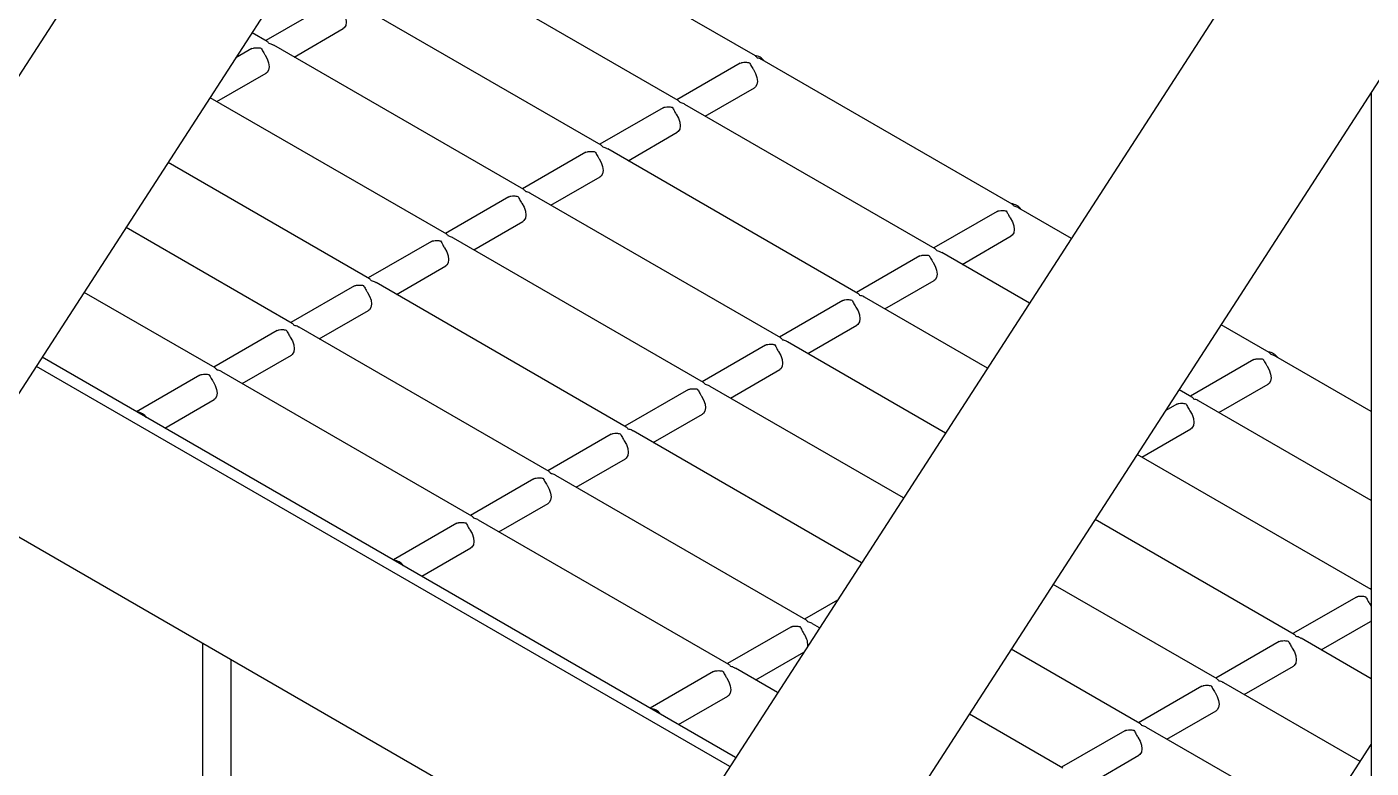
# Model space of a CAD drawing. Header units: millimetres. Extents: x 1293 to 41893, y 1011 to 26911.
# Drawn here: x 6265.1 to 6515.8, y 20358.8 to 20497.1 of the extents above; entities that cross this region are included whole.
import ezdxf

# ---------------------------------------------------------------- set-up
doc = ezdxf.new("R2010")
doc.units = ezdxf.units.MM
doc.header["$LTSCALE"] = 50
doc.layers.add('STRUC', color=4, linetype='Continuous')

msp = doc.modelspace()

# ---------------------------------------------------------------- linework, layer by layer
at = {"color": 7, "linetype": 'Continuous', "lineweight": 25}
for p, q in [((6656.3393373, 21095.240678), (5272.2882007, 18955.1529985)), ((5304.7024293, 18945.9606662), (6678.9282694, 21070.855991)), ((6514.6804037, 20542.2840127), (6006.7124564, 19756.8390846)), ((6401.0167315, 20491.6522811), (6354.3705527, 20518.5805469)), ((6386.6200375, 20483.3412465), (6339.9738587, 20510.2695124)), ((6007.8654329, 19699.3090727), (6531.5801411, 20509.1024141)), ((6321.4994328, 20501.3408448), (6309.6765485, 20494.5156389)), ((6372.2233434, 20475.030212), (6325.5771646, 20501.9584778)), ((6309.93195, 20494.3681988), (6307.1405671, 20495.9796298)), ((6314.9686452, 20491.4605765), (6324.1450511, 20496.7580029)), ((6307.1027387, 20493.0298102), (6304.1187934, 20491.3072152)), ((6307.1027387, 20493.0298102), (6307.3030158, 20493.1147579)), ((6357.8266493, 20466.7191774), (6311.1804706, 20493.6474432)), ((6398.1875202, 20490.3138925), (6386.3646359, 20483.4886867)), ((6398.1875202, 20490.3138925), (6398.3877974, 20490.3988402)), ((6448.9114308, 20464.0032597), (6402.2652521, 20490.9315256)), ((6300.5719512, 20483.1495419), (6309.748357, 20488.4469683)), ((6391.6567327, 20480.4336243), (6400.8331385, 20485.7310506)), ((6343.4299553, 20458.4081428), (6299.3130268, 20483.8763035)), ((6434.5147368, 20455.6922251), (6387.868558, 20482.620491)), ((6515.8333802, 20484.7540008), (6515.8333802, 20238.009111)), ((6383.7908261, 20482.0028579), (6371.9679419, 20475.1776521)), ((6383.7908261, 20482.0028579), (6383.9911033, 20482.0878057)), ((6377.2600386, 20472.1225897), (6386.4364445, 20477.420016)), ((6369.3941321, 20473.6918234), (6357.5712478, 20466.8666175)), ((6369.3941321, 20473.6918234), (6369.5944092, 20473.7767711)), ((6420.1180427, 20447.3811906), (6373.4718639, 20474.3094564)), ((6329.0332612, 20450.0971082), (6291.4854865, 20471.7729772)), ((6362.8633445, 20463.8115551), (6372.0397504, 20469.1089815)), ((6354.997438, 20465.3807888), (6343.1745537, 20458.555583)), ((6354.997438, 20465.3807888), (6355.1977152, 20465.4657365)), ((6405.7213486, 20439.070156), (6359.0751699, 20465.9984218)), ((6446.0822195, 20462.6648711), (6434.2593352, 20455.8396653)), ((6446.0822195, 20462.6648711), (6446.2824967, 20462.7498188)), ((6459.9375907, 20457.6379931), (6450.1599514, 20463.2825042)), ((6348.4666505, 20455.5005205), (6357.6430563, 20460.7979469)), ((6314.6365671, 20441.7860736), (6283.6579462, 20459.6696508)), ((6391.3246546, 20430.7591214), (6344.6784758, 20457.6873872)), ((6439.551432, 20452.7846029), (6448.7278378, 20458.0820292)), ((6340.600744, 20457.0697542), (6328.7778597, 20450.2445484)), ((6340.600744, 20457.0697542), (6340.8010211, 20457.1547019)), ((6452.1100504, 20445.5346668), (6435.7632573, 20454.9714696)), ((6334.0699564, 20447.189486), (6343.2463623, 20452.4869123)), ((6431.6855255, 20454.3538366), (6419.8626412, 20447.5286307)), ((6431.6855255, 20454.3538366), (6431.8858026, 20454.4387843)), ((6300.2398731, 20433.4750391), (6275.8304059, 20447.5663245)), ((6326.2040499, 20448.7587196), (6314.3811656, 20441.9335138)), ((6326.2040499, 20448.7587196), (6326.404327, 20448.8436673)), ((6376.9279605, 20422.4480868), (6330.2817817, 20449.3763527)), ((6425.1547379, 20444.4735683), (6434.3311438, 20449.7709947)), ((6417.2888314, 20446.042802), (6405.4659471, 20439.2175962)), ((6417.2888314, 20446.042802), (6417.4891085, 20446.1277497)), ((6444.2825101, 20433.4313405), (6421.3665632, 20446.660435)), ((6319.6732623, 20438.8784514), (6328.8496682, 20444.1758777)), ((6311.8073558, 20440.4476851), (6299.9844715, 20433.6224792)), ((6311.8073558, 20440.4476851), (6312.007633, 20440.5326328)), ((6362.5312665, 20414.1370523), (6315.8850877, 20441.0653181)), ((6410.7580439, 20436.1625337), (6419.9344497, 20441.4599601)), ((6496.8061302, 20436.3542383), (6487.8687305, 20441.5136893)), ((6402.8921373, 20437.7317674), (6391.069253, 20430.9065616)), ((6402.8921373, 20437.7317674), (6403.0924145, 20437.8167151)), ((6436.4549698, 20421.3280142), (6406.9698692, 20438.3494004)), ((6397.3172683, 20360.8113825), (6268.0028656, 20435.4629982)), ((6305.2765683, 20430.5674168), (6314.4529741, 20435.8648432)), ((6493.9769188, 20435.0158497), (6482.1540346, 20428.1906439)), ((6493.9769188, 20435.0158497), (6494.177196, 20435.1007975)), ((6515.8333802, 20425.3700407), (6498.0546507, 20435.6334828)), ((6396.2158011, 20359.1082399), (6266.9013984, 20433.7598556)), ((6348.1345724, 20405.8260177), (6301.4883936, 20432.7542835)), ((6396.3613498, 20427.8514992), (6405.5377556, 20433.1489255)), ((6297.4106618, 20432.1366505), (6285.5877775, 20425.3114447)), ((6297.4106618, 20432.1366505), (6297.6109389, 20432.2215982)), ((6428.6274295, 20409.2246878), (6392.5731751, 20430.0383659)), ((6487.4461313, 20425.1355815), (6496.6225372, 20430.4330079)), ((6290.8798742, 20422.2563822), (6300.0562801, 20427.5538086)), ((6388.4954433, 20429.4207328), (6376.672559, 20422.595527)), ((6388.4954433, 20429.4207328), (6388.6957204, 20429.5056805)), ((6482.4094361, 20428.0432038), (6480.0411902, 20429.410363)), ((6515.8333802, 20408.7479715), (6483.6579566, 20427.3224482)), ((6381.9646557, 20419.5404646), (6391.1410616, 20424.8378909)), ((6479.5802248, 20426.7048152), (6477.5236096, 20425.5175565)), ((6479.5802248, 20426.7048152), (6479.7805019, 20426.7897629)), ((6374.0987492, 20421.1096982), (6362.2758649, 20414.2844924)), ((6374.0987492, 20421.1096982), (6374.2990263, 20421.194646)), ((6420.7998892, 20397.1213615), (6378.176481, 20421.7273313)), ((6473.0494372, 20416.8245469), (6482.2258431, 20422.1219733)), ((6515.8333802, 20392.1259024), (6472.2136499, 20417.3070367)), ((6367.5679617, 20411.22943), (6376.7443675, 20416.5268563)), ((6359.7020551, 20412.7986637), (6347.8791709, 20405.9734578)), ((6359.7020551, 20412.7986637), (6359.9023323, 20412.8836114)), ((6410.4259658, 20386.4880309), (6363.779787, 20413.4162967)), ((6380.306297, 20334.5081853), (6250.9918944, 20409.159801)), ((6353.1712676, 20402.9183954), (6362.3476734, 20408.2158218)), ((6396.0292717, 20378.1769963), (6349.3830929, 20405.1052621)), ((6501.5107473, 20383.7721132), (6464.3861096, 20405.2037104)), ((6345.3053611, 20404.4876291), (6333.4824768, 20397.6624233)), ((6345.3053611, 20404.4876291), (6345.5056382, 20404.5725768)), ((6338.7745735, 20394.6073608), (6347.9509794, 20399.9047872)), ((6487.1140532, 20375.4610786), (6456.5585693, 20393.100384)), ((6515.8333802, 20392.3352735), (6515.6520398, 20392.230588)), ((6416.3108432, 20390.1801786), (6410.1705642, 20386.635471)), ((6513.07823, 20390.7447592), (6501.2553457, 20383.9195534)), ((6513.07823, 20390.7447592), (6513.2785072, 20390.8297069)), ((6515.5235712, 20389.533659), (6515.8333802, 20389.0163206)), ((6407.5967544, 20385.1496423), (6395.7738702, 20378.3244365)), ((6407.5967544, 20385.1496423), (6407.7970316, 20385.23459)), ((6412.9723489, 20385.0180352), (6411.6744863, 20385.7672753)), ((6506.5474425, 20380.864491), (6515.7238483, 20386.1619173)), ((6515.8333802, 20386.2366101), (6515.7238483, 20386.1619173)), ((6498.681536, 20382.4337246), (6486.8586517, 20375.6085188)), ((6498.681536, 20382.4337246), (6498.8818131, 20382.5186723)), ((6515.8333802, 20375.5038332), (6502.7592678, 20383.0513577)), ((6401.0659669, 20375.269374), (6410.0049929, 20380.4297639)), ((6472.7173591, 20367.1500441), (6448.731029, 20380.9970577)), ((6405.1448086, 20372.9147089), (6397.2777922, 20377.4562407)), ((6492.1507484, 20372.5534564), (6501.3271543, 20377.8508827)), ((6393.2000604, 20376.8386077), (6381.3771761, 20370.0134019)), ((6393.2000604, 20376.8386077), (6393.4003375, 20376.9235554)), ((6513.7772263, 20360.0687564), (6488.3625737, 20374.7403231)), ((6386.6692728, 20366.9583395), (6395.8456787, 20372.2557658)), ((6484.2848419, 20374.12269), (6472.4619576, 20367.2974842)), ((6484.2848419, 20374.12269), (6484.485119, 20374.2076378)), ((6458.3206651, 20358.8390095), (6440.9034887, 20368.8937314)), ((6477.7540543, 20364.2424218), (6486.9304602, 20369.5398481)), ((6469.8881478, 20365.8116555), (6458.0652635, 20358.9864497)), ((6469.8881478, 20365.8116555), (6470.088425, 20365.8966032)), ((6505.949686, 20347.9654301), (6473.9658797, 20366.4292885)), ((6006.7124564, 19576.0203654), (6515.8333802, 20363.2480823)), ((6463.3573603, 20355.9313872), (6472.5337661, 20361.2288136))]:
    msp.add_line(p, q, dxfattribs=at)
at = {"color": 7, "linetype": 'Continuous', "lineweight": 25, "flags": 128}
for points in [[(6323.9447739, 20500.1297446), (6324.350296, 20499.4138356), (6324.6080286, 20498.6626815), (6324.6930444, 20497.9489323), (6324.5971209, 20497.3416198), (6324.3295356, 20496.8994817), (6324.1450511, 20496.7580029)], [(6309.5480799, 20491.81871), (6309.953602, 20491.102801), (6310.2113345, 20490.351647), (6310.2963503, 20489.6378977), (6310.2004268, 20489.0305852), (6309.9328415, 20488.5884472), (6309.748357, 20488.4469683)], [(6400.6328614, 20489.1027924), (6401.0383835, 20488.3868833), (6401.296116, 20487.6357293), (6401.3811318, 20486.92198), (6401.2852083, 20486.3146675), (6401.017623, 20485.8725295), (6400.8331385, 20485.7310506)], [(6386.2361673, 20480.7917578), (6386.6416894, 20480.0758487), (6386.899422, 20479.3246947), (6386.9844378, 20478.6109455), (6386.8885143, 20478.0036329), (6386.6209289, 20477.5614949), (6386.4364445, 20477.420016)], [(6371.8394733, 20472.4807232), (6372.2449954, 20471.7648142), (6372.5027279, 20471.0136602), (6372.5877437, 20470.2999109), (6372.4918202, 20469.6925984), (6372.2242349, 20469.2504603), (6372.0397504, 20469.1089815)], [(6357.4427792, 20464.1696886), (6357.8483013, 20463.4537796), (6358.1060339, 20462.7026256), (6358.1910496, 20461.9888763), (6358.0951261, 20461.3815638), (6357.8275408, 20460.9394258), (6357.6430563, 20460.7979469)], [(6448.5275607, 20461.453771), (6448.9330828, 20460.7378619), (6449.1908154, 20459.9867079), (6449.2758311, 20459.2729587), (6449.1799076, 20458.6656461), (6448.9123223, 20458.2235081), (6448.7278378, 20458.0820292)], [(6343.0460851, 20455.858654), (6343.4516072, 20455.142745), (6343.7093398, 20454.391591), (6343.7943556, 20453.6778417), (6343.6984321, 20453.0705292), (6343.4308468, 20452.6283912), (6343.2463623, 20452.4869123)], [(6434.1308666, 20453.1427364), (6434.5363887, 20452.4268274), (6434.7941213, 20451.6756733), (6434.8791371, 20450.9619241), (6434.7832136, 20450.3546116), (6434.5156283, 20449.9124735), (6434.3311438, 20449.7709947)], [(6328.6493911, 20447.5476195), (6329.0549132, 20446.8317104), (6329.3126457, 20446.0805564), (6329.3976615, 20445.3668071), (6329.301738, 20444.7594946), (6329.0341527, 20444.3173566), (6328.8496682, 20444.1758777)], [(6419.7341726, 20444.8317018), (6420.1396947, 20444.1157928), (6420.3974272, 20443.3646388), (6420.482443, 20442.6508895), (6420.3865195, 20442.043577), (6420.1189342, 20441.601439), (6419.9344497, 20441.4599601)], [(6314.252697, 20439.2365849), (6314.6582191, 20438.5206759), (6314.9159517, 20437.7695218), (6315.0009674, 20437.0557726), (6314.9050439, 20436.4484601), (6314.6374586, 20436.006322), (6314.4529741, 20435.8648432)], [(6405.3374785, 20436.5206672), (6405.7430006, 20435.8047582), (6406.0007332, 20435.0536042), (6406.0857489, 20434.3398549), (6405.9898254, 20433.7325424), (6405.7222401, 20433.2904044), (6405.5377556, 20433.1489255)], [(6496.42226, 20433.8047496), (6496.8277821, 20433.0888406), (6497.0855147, 20432.3376865), (6497.1705305, 20431.6239373), (6497.074607, 20431.0166247), (6496.8070216, 20430.5744867), (6496.6225372, 20430.4330079)], [(6299.8560029, 20430.9255503), (6300.261525, 20430.2096413), (6300.5192576, 20429.4584873), (6300.6042734, 20428.744738), (6300.5083499, 20428.1374255), (6300.2407646, 20427.6952875), (6300.0562801, 20427.5538086)], [(6390.9407844, 20428.2096327), (6391.3463065, 20427.4937236), (6391.6040391, 20426.7425696), (6391.6890549, 20426.0288203), (6391.5931314, 20425.4215078), (6391.3255461, 20424.9793698), (6391.1410616, 20424.8378909)], [(6482.0255659, 20425.493715), (6482.431088, 20424.777806), (6482.6888206, 20424.026652), (6482.7738364, 20423.3129027), (6482.6779129, 20422.7055902), (6482.4103276, 20422.2634522), (6482.2258431, 20422.1219733)], [(6376.5440904, 20419.8985981), (6376.9496125, 20419.182689), (6377.207345, 20418.431535), (6377.2923608, 20417.7177858), (6377.1964373, 20417.1104732), (6376.928852, 20416.6683352), (6376.7443675, 20416.5268563)], [(6362.1473963, 20411.5875635), (6362.5529184, 20410.8716545), (6362.810651, 20410.1205005), (6362.8956668, 20409.4067512), (6362.7997432, 20408.7994387), (6362.5321579, 20408.3573006), (6362.3476734, 20408.2158218)], [(6347.7507022, 20403.2765289), (6348.1562243, 20402.5606199), (6348.4139569, 20401.8094659), (6348.4989727, 20401.0957166), (6348.4030492, 20400.4884041), (6348.1354639, 20400.0462661), (6347.9509794, 20399.9047872)], [(6501.1268771, 20381.2226245), (6501.5323992, 20380.5067154), (6501.7901318, 20379.7555614), (6501.8751476, 20379.0418121), (6501.7792241, 20378.4344996), (6501.5116388, 20377.9923616), (6501.3271543, 20377.8508827)], [(6395.6454016, 20375.6275075), (6396.0509237, 20374.9115985), (6396.3086562, 20374.1604445), (6396.393672, 20373.4466952), (6396.2977485, 20372.8393827), (6396.0301632, 20372.3972447), (6395.8456787, 20372.2557658)], [(6486.7301831, 20372.9115899), (6487.1357052, 20372.1956809), (6487.3934377, 20371.4445268), (6487.4784535, 20370.7307776), (6487.38253, 20370.123465), (6487.1149447, 20369.681327), (6486.9304602, 20369.5398481)], [(6472.333489, 20364.6005553), (6472.7390111, 20363.8846463), (6472.9967437, 20363.1334923), (6473.0817594, 20362.419743), (6472.9858359, 20361.8124305), (6472.7182506, 20361.3702925), (6472.5337661, 20361.2288136)]]:
    msp.add_lwpolyline(points, dxfattribs=at)
at = {"color": 7, "linetype": 'Continuous', "lineweight": 25}
for centre, radius, start, end in [((6400.6544961, 20489.318844), 2.4244652, 35.264662608, 84.740713925), ((6448.5491954, 20461.6698226), 2.4244652, 35.264662607, 84.740713925), ((6496.4438947, 20434.0208012), 2.4244652, 35.264662608, 84.740713925), ((6285.4809436, 20422.8305673), 2.4244652, 35.264662608, 84.740713925), ((6333.3756429, 20395.1815459), 2.4244652, 35.264662608, 84.740713925), ((6407.0606341, 20381.7033057), 3.7263111, 358.995366604, 36.85932297), ((6381.2703422, 20367.5325246), 2.4244652, 35.264662608, 84.740713925)]:
    msp.add_arc(centre, radius, start, end, dxfattribs=at)
for points, knots in [([(6307.3030158, 20493.1147579), (6307.3674309, 20493.1309159), (6307.5786812, 20493.1839066), (6308.094775, 20493.2209304), (6308.5548003, 20493.1686454), (6308.7971096, 20493.1154028), (6308.7997252, 20493.1148281)], [0, 0, 0, 0, 0.1723614537, 0.5652622384, 0.9953071929, 1, 1, 1, 1]), ([(6308.7997252, 20493.1148281), (6308.8007242, 20493.1133162), (6308.9257814, 20492.9240595), (6309.1119237, 20492.572144), (6309.370935, 20492.0883523), (6309.5042047, 20491.8854949), (6309.5480799, 20491.81871)], [0, 0, 0, 0, 0.0046971273, 0.5879730074, 0.8643521995, 1, 1, 1, 1]), ([(6310.2964346, 20493.97886), (6310.2954357, 20493.9803688), (6310.1792024, 20494.1559427), (6310.0531915, 20494.2567645), (6309.9282635, 20494.3567199)], [0, 0, 0, 0, 0.0085933525, 1, 1, 1, 1]), ([(6311.1688396, 20493.6306991), (6311.1178233, 20493.6668417), (6310.8586077, 20493.8504836), (6310.5413093, 20493.9245918), (6310.2990496, 20493.9782805), (6310.2964346, 20493.97886)], [0, 0, 0, 0, 0.19510005652, 0.99131145138, 1, 1, 1, 1]), ([(6398.3877974, 20490.3988402), (6398.4522124, 20490.4149983), (6398.6634627, 20490.4679889), (6399.1795565, 20490.5050128), (6399.6395818, 20490.4527277), (6399.8818911, 20490.3994852), (6399.8845067, 20490.3989105)], [0, 0, 0, 0, 0.1723614537, 0.5652622384, 0.9953071929, 1, 1, 1, 1]), ([(6399.8845067, 20490.3989105), (6399.8855057, 20490.3973985), (6400.0105629, 20490.2081419), (6400.1967052, 20489.8562264), (6400.4557165, 20489.3724347), (6400.5889862, 20489.1695772), (6400.6328614, 20489.1027924)], [0, 0, 0, 0, 0.0046971273, 0.5879730074, 0.8643521995, 1, 1, 1, 1]), ([(6401.3812161, 20491.2629424), (6401.3802172, 20491.2644511), (6401.2639839, 20491.4400251), (6401.1379731, 20491.5408468), (6401.013045, 20491.6408022)], [0, 0, 0, 0, 0.0085933525, 1, 1, 1, 1]), ([(6402.2536211, 20490.9147814), (6402.2026048, 20490.950924), (6401.9433892, 20491.134566), (6401.6260908, 20491.2086741), (6401.3838312, 20491.2623628), (6401.3812161, 20491.2629424)], [0, 0, 0, 0, 0.1951000566, 0.9913114514, 1, 1, 1, 1]), ([(6386.984522, 20482.9519078), (6386.9835232, 20482.9534166), (6386.8672899, 20483.1289905), (6386.741279, 20483.2298123), (6386.616351, 20483.3297676)], [0, 0, 0, 0, 0.0085933525, 1, 1, 1, 1]), ([(6387.856927, 20482.6037468), (6387.8059108, 20482.6398894), (6387.5466951, 20482.8235314), (6387.2293967, 20482.8976396), (6386.9871371, 20482.9513282), (6386.984522, 20482.9519078)], [0, 0, 0, 0, 0.1951000566, 0.9913114514, 1, 1, 1, 1]), ([(6383.9911033, 20482.0878057), (6384.0555184, 20482.1039637), (6384.2667687, 20482.1569544), (6384.7828625, 20482.1939782), (6385.2428877, 20482.1416932), (6385.485197, 20482.0884506), (6385.4878126, 20482.0878759)], [0, 0, 0, 0, 0.1723614537, 0.5652622384, 0.9953071929, 1, 1, 1, 1]), ([(6385.4878126, 20482.0878759), (6385.4888117, 20482.086364), (6385.6138688, 20481.8971073), (6385.8000111, 20481.5451918), (6386.0590225, 20481.0614001), (6386.1922922, 20480.8585426), (6386.2361673, 20480.7917578)], [0, 0, 0, 0, 0.0046971273, 0.5879730074, 0.8643521995, 1, 1, 1, 1]), ([(6372.5878279, 20474.6408732), (6372.5868291, 20474.642382), (6372.4705958, 20474.8179559), (6372.3445849, 20474.9187777), (6372.2196569, 20475.0187331)], [0, 0, 0, 0, 0.0085933525, 1, 1, 1, 1]), ([(6369.5944092, 20473.7767711), (6369.6588243, 20473.7929291), (6369.8700746, 20473.8459198), (6370.3861684, 20473.8829436), (6370.8461937, 20473.8306586), (6371.088503, 20473.777416), (6371.0911186, 20473.7768413)], [0, 0, 0, 0, 0.1723614537, 0.5652622384, 0.9953071929, 1, 1, 1, 1]), ([(6371.0911186, 20473.7768413), (6371.0921176, 20473.7753294), (6371.2171747, 20473.5860727), (6371.4033171, 20473.2341572), (6371.6623284, 20472.7503655), (6371.7955981, 20472.5475081), (6371.8394733, 20472.4807232)], [0, 0, 0, 0, 0.00469712726, 0.58797300742, 0.86435219951, 1, 1, 1, 1]), ([(6373.460233, 20474.2927123), (6373.4092167, 20474.3288548), (6373.1500011, 20474.5124968), (6372.8327027, 20474.586605), (6372.590443, 20474.6402937), (6372.5878279, 20474.6408732)], [0, 0, 0, 0, 0.19510005657, 0.99131145138, 1, 1, 1, 1]), ([(6355.1977152, 20465.4657365), (6355.2621302, 20465.4818946), (6355.4733805, 20465.5348852), (6355.9894743, 20465.571909), (6356.4494996, 20465.519624), (6356.6918089, 20465.4663814), (6356.6944245, 20465.4658067)], [0, 0, 0, 0, 0.17236145372, 0.56526223842, 0.99530719289, 1, 1, 1, 1]), ([(6356.6944245, 20465.4658067), (6356.6954236, 20465.4642948), (6356.8204807, 20465.2750381), (6357.006623, 20464.9231227), (6357.2656343, 20464.4393309), (6357.398904, 20464.2364735), (6357.4427792, 20464.1696886)], [0, 0, 0, 0, 0.0046971273, 0.5879730074, 0.8643521995, 1, 1, 1, 1]), ([(6358.1911339, 20466.3298386), (6358.190135, 20466.3313474), (6358.0739017, 20466.5069213), (6357.9478909, 20466.6077431), (6357.8229629, 20466.7076985)], [0, 0, 0, 0, 0.0085933525, 1, 1, 1, 1]), ([(6359.0635389, 20465.9816777), (6359.0125227, 20466.0178203), (6358.753307, 20466.2014622), (6358.4360086, 20466.2755704), (6358.193749, 20466.3292591), (6358.1911339, 20466.3298386)], [0, 0, 0, 0, 0.1951000566, 0.9913114514, 1, 1, 1, 1]), ([(6446.2824967, 20462.7498188), (6446.3469117, 20462.7659769), (6446.558162, 20462.8189675), (6447.0742558, 20462.8559914), (6447.5342811, 20462.8037063), (6447.7765904, 20462.7504638), (6447.779206, 20462.7498891)], [0, 0, 0, 0, 0.17236145373, 0.56526223843, 0.99530719289, 1, 1, 1, 1]), ([(6447.779206, 20462.7498891), (6447.7802051, 20462.7483772), (6447.9052622, 20462.5591205), (6448.0914045, 20462.207205), (6448.3504158, 20461.7234133), (6448.4836856, 20461.5205558), (6448.5275607, 20461.453771)], [0, 0, 0, 0, 0.0046971273, 0.5879730075, 0.8643521995, 1, 1, 1, 1]), ([(6449.2759154, 20463.613921), (6449.2749165, 20463.6154298), (6449.1586832, 20463.7910037), (6449.0326724, 20463.8918255), (6448.9077444, 20463.9917808)], [0, 0, 0, 0, 0.0085933525, 1, 1, 1, 1]), ([(6450.1483204, 20463.26576), (6450.0973042, 20463.3019026), (6449.8380885, 20463.4855446), (6449.5207901, 20463.5596528), (6449.2785305, 20463.6133414), (6449.2759154, 20463.613921)], [0, 0, 0, 0, 0.1951000566, 0.9913114514, 1, 1, 1, 1]), ([(6343.7944398, 20458.0188041), (6343.793441, 20458.0203128), (6343.6772077, 20458.1958868), (6343.5511968, 20458.2967085), (6343.4262688, 20458.3966639)], [0, 0, 0, 0, 0.0085933525, 1, 1, 1, 1]), ([(6344.6668448, 20457.6706431), (6344.6158286, 20457.7067857), (6344.3566129, 20457.8904277), (6344.0393145, 20457.9645358), (6343.7970549, 20458.0182245), (6343.7944398, 20458.0188041)], [0, 0, 0, 0, 0.1951000566, 0.9913114514, 1, 1, 1, 1]), ([(6340.8010211, 20457.1547019), (6340.8654362, 20457.17086), (6341.0766865, 20457.2238506), (6341.5927803, 20457.2608744), (6342.0528055, 20457.2085894), (6342.2951148, 20457.1553469), (6342.2977304, 20457.1547721)], [0, 0, 0, 0, 0.1723614537, 0.5652622384, 0.9953071929, 1, 1, 1, 1]), ([(6342.2977304, 20457.1547721), (6342.2987295, 20457.1532602), (6342.4237866, 20456.9640035), (6342.6099289, 20456.6120881), (6342.8689403, 20456.1282964), (6343.00221, 20455.9254389), (6343.0460851, 20455.858654)], [0, 0, 0, 0, 0.0046971273, 0.5879730074, 0.8643521995, 1, 1, 1, 1]), ([(6434.8792213, 20455.3028864), (6434.8782225, 20455.3043952), (6434.7619892, 20455.4799691), (6434.6359783, 20455.5807909), (6434.5110503, 20455.6807462)], [0, 0, 0, 0, 0.0085933525, 1, 1, 1, 1]), ([(6435.7516263, 20454.9547255), (6435.7006101, 20454.990868), (6435.4413944, 20455.17451), (6435.124096, 20455.2486182), (6434.8818364, 20455.3023069), (6434.8792213, 20455.3028864)], [0, 0, 0, 0, 0.1951000566, 0.9913114514, 1, 1, 1, 1]), ([(6431.8858026, 20454.4387843), (6431.9502177, 20454.4549423), (6432.161468, 20454.507933), (6432.6775618, 20454.5449568), (6433.137587, 20454.4926718), (6433.3798963, 20454.4394292), (6433.382512, 20454.4388545)], [0, 0, 0, 0, 0.1723614537, 0.5652622384, 0.9953071929, 1, 1, 1, 1]), ([(6433.382512, 20454.4388545), (6433.383511, 20454.4373426), (6433.5085681, 20454.2480859), (6433.6947105, 20453.8961704), (6433.9537218, 20453.4123787), (6434.0869915, 20453.2095213), (6434.1308666, 20453.1427364)], [0, 0, 0, 0, 0.0046971273, 0.5879730075, 0.8643521995, 1, 1, 1, 1]), ([(6329.3977457, 20449.7077695), (6329.3967469, 20449.7092782), (6329.2805136, 20449.8848522), (6329.1545027, 20449.985674), (6329.0295747, 20450.0856293)], [0, 0, 0, 0, 0.0085933525, 1, 1, 1, 1]), ([(6326.404327, 20448.8436673), (6326.4687421, 20448.8598254), (6326.6799924, 20448.912816), (6327.1960862, 20448.9498399), (6327.6561115, 20448.8975548), (6327.8984208, 20448.8443123), (6327.9010364, 20448.8437376)], [0, 0, 0, 0, 0.1723614537, 0.5652622384, 0.9953071929, 1, 1, 1, 1]), ([(6327.9010364, 20448.8437376), (6327.9020354, 20448.8422256), (6328.0270926, 20448.652969), (6328.2132349, 20448.3010535), (6328.4722462, 20447.8172618), (6328.6055159, 20447.6144043), (6328.6493911, 20447.5476195)], [0, 0, 0, 0, 0.0046971273, 0.5879730074, 0.8643521995, 1, 1, 1, 1]), ([(6330.2701508, 20449.3596085), (6330.2191345, 20449.3957511), (6329.9599189, 20449.5793931), (6329.6426205, 20449.6535013), (6329.4003608, 20449.7071899), (6329.3977457, 20449.7077695)], [0, 0, 0, 0, 0.1951000566, 0.9913114514, 1, 1, 1, 1]), ([(6420.4825272, 20446.9918518), (6420.4815284, 20446.9933606), (6420.3652951, 20447.1689345), (6420.2392842, 20447.2697563), (6420.1143562, 20447.3697117)], [0, 0, 0, 0, 0.0085933525, 1, 1, 1, 1]), ([(6417.4891085, 20446.1277497), (6417.5535236, 20446.1439078), (6417.7647739, 20446.1968984), (6418.2808677, 20446.2339222), (6418.740893, 20446.1816372), (6418.9832023, 20446.1283946), (6418.9858179, 20446.1278199)], [0, 0, 0, 0, 0.1723614537, 0.5652622384, 0.9953071929, 1, 1, 1, 1]), ([(6418.9858179, 20446.1278199), (6418.9868169, 20446.126308), (6419.1118741, 20445.9370513), (6419.2980164, 20445.5851358), (6419.5570277, 20445.1013441), (6419.6902974, 20444.8984867), (6419.7341726, 20444.8317018)], [0, 0, 0, 0, 0.0046971273, 0.5879730075, 0.8643521995, 1, 1, 1, 1]), ([(6421.3549323, 20446.6436909), (6421.303916, 20446.6798335), (6421.0447004, 20446.8634754), (6420.727402, 20446.9375836), (6420.4851423, 20446.9912723), (6420.4825272, 20446.9918518)], [0, 0, 0, 0, 0.1951000566, 0.9913114514, 1, 1, 1, 1]), ([(6312.007633, 20440.5326328), (6312.072048, 20440.5487908), (6312.2832983, 20440.6017815), (6312.7993921, 20440.6388053), (6313.2594174, 20440.5865203), (6313.5017267, 20440.5332777), (6313.5043423, 20440.532703)], [0, 0, 0, 0, 0.1723614537, 0.5652622384, 0.9953071929, 1, 1, 1, 1]), ([(6313.5043423, 20440.532703), (6313.5053414, 20440.5311911), (6313.6303985, 20440.3419344), (6313.8165408, 20439.9900189), (6314.0755521, 20439.5062272), (6314.2088218, 20439.3033698), (6314.252697, 20439.2365849)], [0, 0, 0, 0, 0.00469712726, 0.58797300742, 0.86435219951, 1, 1, 1, 1]), ([(6315.0010517, 20441.3967349), (6315.0000528, 20441.3982437), (6314.8838195, 20441.5738176), (6314.7578087, 20441.6746394), (6314.6328807, 20441.7745947)], [0, 0, 0, 0, 0.0085933525, 1, 1, 1, 1]), ([(6315.8734567, 20441.0485739), (6315.8224405, 20441.0847165), (6315.5632248, 20441.2683585), (6315.2459264, 20441.3424667), (6315.0036668, 20441.3961554), (6315.0010517, 20441.3967349)], [0, 0, 0, 0, 0.1951000566, 0.9913114514, 1, 1, 1, 1]), ([(6403.0924145, 20437.8167151), (6403.1568295, 20437.8328732), (6403.3680798, 20437.8858638), (6403.8841736, 20437.9228876), (6404.3441989, 20437.8706026), (6404.5865082, 20437.8173601), (6404.5891238, 20437.8167853)], [0, 0, 0, 0, 0.1723614537, 0.5652622384, 0.9953071929, 1, 1, 1, 1]), ([(6404.5891238, 20437.8167853), (6404.5901229, 20437.8152734), (6404.71518, 20437.6260167), (6404.9013223, 20437.2741013), (6405.1603336, 20436.7903096), (6405.2936034, 20436.5874521), (6405.3374785, 20436.5206672)], [0, 0, 0, 0, 0.0046971273, 0.5879730075, 0.8643521995, 1, 1, 1, 1]), ([(6406.0858332, 20438.6808172), (6406.0848343, 20438.682326), (6405.968601, 20438.8579), (6405.8425902, 20438.9587217), (6405.7176622, 20439.0586771)], [0, 0, 0, 0, 0.0085933525, 1, 1, 1, 1]), ([(6406.9582382, 20438.3326563), (6406.907222, 20438.3687989), (6406.6480063, 20438.5524409), (6406.3307079, 20438.626549), (6406.0884483, 20438.6802377), (6406.0858332, 20438.6808172)], [0, 0, 0, 0, 0.1951000566, 0.9913114514, 1, 1, 1, 1]), ([(6494.177196, 20435.1007975), (6494.2416111, 20435.1169555), (6494.4528614, 20435.1699462), (6494.9689551, 20435.20697), (6495.4289804, 20435.154685), (6495.6712897, 20435.1014424), (6495.6739053, 20435.1008677)], [0, 0, 0, 0, 0.1723614537, 0.5652622384, 0.9953071929, 1, 1, 1, 1]), ([(6495.6739053, 20435.1008677), (6495.6749044, 20435.0993558), (6495.7999615, 20434.9100991), (6495.9861038, 20434.5581836), (6496.2451151, 20434.0743919), (6496.3783849, 20433.8715344), (6496.42226, 20433.8047496)], [0, 0, 0, 0, 0.00469712726, 0.58797300737, 0.86435219951, 1, 1, 1, 1]), ([(6497.1706147, 20435.9648996), (6497.1696159, 20435.9664084), (6497.0533825, 20436.1419823), (6496.9273717, 20436.2428041), (6496.8024437, 20436.3427594)], [0, 0, 0, 0, 0.0085933525, 1, 1, 1, 1]), ([(6498.0430197, 20435.6167386), (6497.9920035, 20435.6528812), (6497.7327878, 20435.8365232), (6497.4154894, 20435.9106314), (6497.1732298, 20435.96432), (6497.1706147, 20435.9648996)], [0, 0, 0, 0, 0.1951000565, 0.9913114514, 1, 1, 1, 1]), ([(6297.6109389, 20432.2215982), (6297.675354, 20432.2377562), (6297.8866043, 20432.2907469), (6298.4026981, 20432.3277707), (6298.8627233, 20432.2754857), (6299.1050326, 20432.2222431), (6299.1076483, 20432.2216684)], [0, 0, 0, 0, 0.1723614537, 0.5652622384, 0.9953071929, 1, 1, 1, 1]), ([(6300.6043576, 20433.0857003), (6300.6033588, 20433.0872091), (6300.4871255, 20433.262783), (6300.3611146, 20433.3636048), (6300.2361866, 20433.4635602)], [0, 0, 0, 0, 0.0085933525, 1, 1, 1, 1]), ([(6301.4767626, 20432.7375394), (6301.4257464, 20432.773682), (6301.1665307, 20432.9573239), (6300.8492323, 20433.0314321), (6300.6069727, 20433.0851208), (6300.6043576, 20433.0857003)], [0, 0, 0, 0, 0.1951000566, 0.9913114514, 1, 1, 1, 1]), ([(6299.1076483, 20432.2216684), (6299.1086473, 20432.2201565), (6299.2337044, 20432.0308998), (6299.4198468, 20431.6789843), (6299.6788581, 20431.1951926), (6299.8121278, 20430.9923352), (6299.8560029, 20430.9255503)], [0, 0, 0, 0, 0.00469712726, 0.58797300742, 0.86435219951, 1, 1, 1, 1]), ([(6391.6891391, 20430.3697827), (6391.6881403, 20430.3712914), (6391.571907, 20430.5468654), (6391.4458961, 20430.6476871), (6391.3209681, 20430.7476425)], [0, 0, 0, 0, 0.0085933525, 1, 1, 1, 1]), ([(6392.5615441, 20430.0216217), (6392.5105279, 20430.0577643), (6392.2513122, 20430.2414063), (6391.9340138, 20430.3155144), (6391.6917542, 20430.3692031), (6391.6891391, 20430.3697827)], [0, 0, 0, 0, 0.1951000566, 0.9913114514, 1, 1, 1, 1]), ([(6388.6957204, 20429.5056805), (6388.7601355, 20429.5218386), (6388.9713858, 20429.5748292), (6389.4874796, 20429.6118531), (6389.9475048, 20429.559568), (6390.1898141, 20429.5063255), (6390.1924298, 20429.5057507)], [0, 0, 0, 0, 0.1723614537, 0.5652622384, 0.9953071929, 1, 1, 1, 1]), ([(6390.1924298, 20429.5057507), (6390.1934288, 20429.5042388), (6390.3184859, 20429.3149822), (6390.5046283, 20428.9630667), (6390.7636396, 20428.479275), (6390.8969093, 20428.2764175), (6390.9407844, 20428.2096327)], [0, 0, 0, 0, 0.0046971273, 0.5879730075, 0.8643521995, 1, 1, 1, 1]), ([(6482.7739206, 20427.653865), (6482.7729218, 20427.6553738), (6482.6566885, 20427.8309477), (6482.5306776, 20427.9317695), (6482.4057496, 20428.0317249)], [0, 0, 0, 0, 0.0085933525, 1, 1, 1, 1]), ([(6483.6463257, 20427.3057041), (6483.5953094, 20427.3418467), (6483.3360937, 20427.5254886), (6483.0187953, 20427.5995968), (6482.7765357, 20427.6532855), (6482.7739206, 20427.653865)], [0, 0, 0, 0, 0.1951000565, 0.9913114514, 1, 1, 1, 1]), ([(6479.7805019, 20426.7897629), (6479.844917, 20426.8059209), (6480.0561673, 20426.8589116), (6480.5722611, 20426.8959354), (6481.0322863, 20426.8436504), (6481.2745956, 20426.7904078), (6481.2772113, 20426.7898331)], [0, 0, 0, 0, 0.1723614537, 0.5652622384, 0.9953071929, 1, 1, 1, 1]), ([(6481.2772113, 20426.7898331), (6481.2782103, 20426.7883212), (6481.4032674, 20426.5990645), (6481.5894098, 20426.247149), (6481.8484211, 20425.7633573), (6481.9816908, 20425.5604999), (6482.0255659, 20425.493715)], [0, 0, 0, 0, 0.0046971273, 0.5879730074, 0.8643521995, 1, 1, 1, 1]), ([(6377.292445, 20422.0587481), (6377.2914462, 20422.0602569), (6377.1752129, 20422.2358308), (6377.049202, 20422.3366526), (6376.924274, 20422.4366079)], [0, 0, 0, 0, 0.0085933525, 1, 1, 1, 1]), ([(6374.2990263, 20421.194646), (6374.3634414, 20421.210804), (6374.5746917, 20421.2637947), (6375.0907855, 20421.3008185), (6375.5508108, 20421.2485335), (6375.7931201, 20421.1952909), (6375.7957357, 20421.1947162)], [0, 0, 0, 0, 0.17236145373, 0.56526223843, 0.99530719289, 1, 1, 1, 1]), ([(6375.7957357, 20421.1947162), (6375.7967347, 20421.1932043), (6375.9217919, 20421.0039476), (6376.1079342, 20420.6520321), (6376.3669455, 20420.1682404), (6376.5002152, 20419.9653829), (6376.5440904, 20419.8985981)], [0, 0, 0, 0, 0.0046971273, 0.5879730075, 0.8643521995, 1, 1, 1, 1]), ([(6378.1648501, 20421.7105871), (6378.1138338, 20421.7467297), (6377.8546182, 20421.9303717), (6377.5373198, 20422.0044799), (6377.2950601, 20422.0581685), (6377.292445, 20422.0587481)], [0, 0, 0, 0, 0.1951000566, 0.9913114514, 1, 1, 1, 1]), ([(6359.9023323, 20412.8836114), (6359.9667474, 20412.8997694), (6360.1779977, 20412.9527601), (6360.6940914, 20412.9897839), (6361.1541167, 20412.9374989), (6361.396426, 20412.8842563), (6361.3990416, 20412.8836816)], [0, 0, 0, 0, 0.1723614537, 0.5652622384, 0.9953071929, 1, 1, 1, 1]), ([(6361.3990416, 20412.8836816), (6361.4000407, 20412.8821697), (6361.5250978, 20412.692913), (6361.7112401, 20412.3409975), (6361.9702514, 20411.8572058), (6362.1035212, 20411.6543484), (6362.1473963, 20411.5875635)], [0, 0, 0, 0, 0.0046971273, 0.5879730075, 0.8643521995, 1, 1, 1, 1]), ([(6362.895751, 20413.7477135), (6362.8947522, 20413.7492223), (6362.7785188, 20413.9247962), (6362.652508, 20414.025618), (6362.52758, 20414.1255734)], [0, 0, 0, 0, 0.0085933525, 1, 1, 1, 1]), ([(6363.768156, 20413.3995526), (6363.7171398, 20413.4356951), (6363.4579241, 20413.6193371), (6363.1406257, 20413.6934453), (6362.8983661, 20413.747134), (6362.895751, 20413.7477135)], [0, 0, 0, 0, 0.1951000566, 0.9913114514, 1, 1, 1, 1]), ([(6348.4990569, 20405.4366789), (6348.4980581, 20405.4381877), (6348.3818248, 20405.6137616), (6348.2558139, 20405.7145834), (6348.1308859, 20405.8145388)], [0, 0, 0, 0, 0.0085933525, 1, 1, 1, 1]), ([(6349.371462, 20405.088518), (6349.3204457, 20405.1246606), (6349.06123, 20405.3083025), (6348.7439316, 20405.3824107), (6348.501672, 20405.4360994), (6348.4990569, 20405.4366789)], [0, 0, 0, 0, 0.1951000566, 0.99131145138, 1, 1, 1, 1]), ([(6345.5056382, 20404.5725768), (6345.5700533, 20404.5887349), (6345.7813036, 20404.6417255), (6346.2973974, 20404.6787493), (6346.7574226, 20404.6264643), (6346.9997319, 20404.5732217), (6347.0023476, 20404.572647)], [0, 0, 0, 0, 0.17236145373, 0.56526223843, 0.99530719289, 1, 1, 1, 1]), ([(6347.0023476, 20404.572647), (6347.0033466, 20404.5711351), (6347.1284037, 20404.3818784), (6347.3145461, 20404.029963), (6347.5735574, 20403.5461712), (6347.7068271, 20403.3433138), (6347.7507022, 20403.2765289)], [0, 0, 0, 0, 0.00469712726, 0.58797300745, 0.86435219951, 1, 1, 1, 1]), ([(6513.2785072, 20390.8297069), (6513.3429222, 20390.845865), (6513.5541725, 20390.8988556), (6514.0702663, 20390.9358794), (6514.5302916, 20390.8835944), (6514.7726009, 20390.8303519), (6514.7752165, 20390.8297771)], [0, 0, 0, 0, 0.1723614537, 0.5652622384, 0.9953071929, 1, 1, 1, 1]), ([(6514.7752165, 20390.8297771), (6514.7762156, 20390.8282652), (6514.9012727, 20390.6390085), (6515.087415, 20390.2870931), (6515.3464263, 20389.8033014), (6515.479696, 20389.6004439), (6515.5235712, 20389.533659)], [0, 0, 0, 0, 0.0046971273, 0.5879730075, 0.8643521995, 1, 1, 1, 1]), ([(6407.7970316, 20385.23459), (6407.8614467, 20385.250748), (6408.072697, 20385.3037387), (6408.5887908, 20385.3407625), (6409.048816, 20385.2884775), (6409.2911253, 20385.2352349), (6409.2937409, 20385.2346602)], [0, 0, 0, 0, 0.17236145371, 0.5652622384, 0.99530719289, 1, 1, 1, 1]), ([(6409.2937409, 20385.2346602), (6409.29474, 20385.2331483), (6409.4197971, 20385.0438916), (6409.6059394, 20384.6919761), (6409.8649508, 20384.2081844), (6409.9982205, 20384.005327), (6410.0420956, 20383.9385421)], [0, 0, 0, 0, 0.0046971273, 0.5879730074, 0.8643521995, 1, 1, 1, 1]), ([(6410.7904503, 20386.0986921), (6410.7894515, 20386.1002009), (6410.6732182, 20386.2757748), (6410.5472073, 20386.3765966), (6410.4222793, 20386.476552)], [0, 0, 0, 0, 0.0085933525, 1, 1, 1, 1]), ([(6411.6628553, 20385.7505312), (6411.6118391, 20385.7866738), (6411.3526234, 20385.9703157), (6411.035325, 20386.0444239), (6410.7930654, 20386.0981126), (6410.7904503, 20386.0986921)], [0, 0, 0, 0, 0.1951000565, 0.9913114514, 1, 1, 1, 1]), ([(6498.8818131, 20382.5186723), (6498.9462282, 20382.5348304), (6499.1574785, 20382.587821), (6499.6735723, 20382.6248449), (6500.1335975, 20382.5725598), (6500.3759068, 20382.5193173), (6500.3785225, 20382.5187426)], [0, 0, 0, 0, 0.1723614537, 0.5652622384, 0.9953071929, 1, 1, 1, 1]), ([(6500.3785225, 20382.5187426), (6500.3795215, 20382.5172306), (6500.5045786, 20382.327974), (6500.690721, 20381.9760585), (6500.9497323, 20381.4922668), (6501.083002, 20381.2894093), (6501.1268771, 20381.2226245)], [0, 0, 0, 0, 0.0046971273, 0.5879730075, 0.8643521995, 1, 1, 1, 1]), ([(6501.8752318, 20383.3827745), (6501.874233, 20383.3842832), (6501.7579997, 20383.5598572), (6501.6319888, 20383.6606789), (6501.5070608, 20383.7606343)], [0, 0, 0, 0, 0.0085933525, 1, 1, 1, 1]), ([(6502.7476368, 20383.0346135), (6502.6966206, 20383.0707561), (6502.4374049, 20383.2543981), (6502.1201065, 20383.3285063), (6501.8778469, 20383.3821949), (6501.8752318, 20383.3827745)], [0, 0, 0, 0, 0.1951000566, 0.9913114514, 1, 1, 1, 1]), ([(6396.3937562, 20377.7876575), (6396.3927574, 20377.7891663), (6396.2765241, 20377.9647403), (6396.1505132, 20378.065562), (6396.0255852, 20378.1655174)], [0, 0, 0, 0, 0.0085933525, 1, 1, 1, 1]), ([(6397.2661613, 20377.4394966), (6397.215145, 20377.4756392), (6396.9559294, 20377.6592812), (6396.638631, 20377.7333893), (6396.3963713, 20377.787078), (6396.3937562, 20377.7876575)], [0, 0, 0, 0, 0.1951000565, 0.9913114514, 1, 1, 1, 1]), ([(6393.4003375, 20376.9235554), (6393.4647526, 20376.9397135), (6393.6760029, 20376.9927041), (6394.1920967, 20377.0297279), (6394.652122, 20376.9774429), (6394.8944313, 20376.9242004), (6394.8970469, 20376.9236256)], [0, 0, 0, 0, 0.1723614537, 0.5652622384, 0.9953071929, 1, 1, 1, 1]), ([(6394.8970469, 20376.9236256), (6394.8980459, 20376.9221137), (6395.023103, 20376.732857), (6395.2092454, 20376.3809416), (6395.4682567, 20375.8971499), (6395.6015264, 20375.6942924), (6395.6454016, 20375.6275075)], [0, 0, 0, 0, 0.0046971273, 0.5879730074, 0.8643521995, 1, 1, 1, 1]), ([(6487.4785377, 20375.0717399), (6487.4775389, 20375.0732487), (6487.3613056, 20375.2488226), (6487.2352947, 20375.3496444), (6487.1103667, 20375.4495997)], [0, 0, 0, 0, 0.0085933525, 1, 1, 1, 1]), ([(6488.3509428, 20374.7235789), (6488.2999265, 20374.7597215), (6488.0407109, 20374.9433635), (6487.7234125, 20375.0174717), (6487.4811528, 20375.0711603), (6487.4785377, 20375.0717399)], [0, 0, 0, 0, 0.1951000566, 0.9913114514, 1, 1, 1, 1]), ([(6484.485119, 20374.2076378), (6484.5495341, 20374.2237958), (6484.7607844, 20374.2767865), (6485.2768782, 20374.3138103), (6485.7369035, 20374.2615253), (6485.9792128, 20374.2082827), (6485.9818284, 20374.207708)], [0, 0, 0, 0, 0.1723614537, 0.5652622384, 0.9953071929, 1, 1, 1, 1]), ([(6485.9818284, 20374.207708), (6485.9828274, 20374.2061961), (6486.1078846, 20374.0169394), (6486.2940269, 20373.6650239), (6486.5530382, 20373.1812322), (6486.6863079, 20372.9783747), (6486.7301831, 20372.9115899)], [0, 0, 0, 0, 0.0046971273, 0.5879730075, 0.8643521995, 1, 1, 1, 1]), ([(6473.0818437, 20366.7607053), (6473.0808448, 20366.7622141), (6472.9646115, 20366.937788), (6472.8386007, 20367.0386098), (6472.7136727, 20367.1385652)], [0, 0, 0, 0, 0.0085933525, 1, 1, 1, 1]), ([(6470.088425, 20365.8966032), (6470.15284, 20365.9127612), (6470.3640903, 20365.9657519), (6470.8801841, 20366.0027757), (6471.3402094, 20365.9504907), (6471.5825187, 20365.8972481), (6471.5851343, 20365.8966734)], [0, 0, 0, 0, 0.1723614537, 0.5652622384, 0.9953071929, 1, 1, 1, 1]), ([(6471.5851343, 20365.8966734), (6471.5861334, 20365.8951615), (6471.7111905, 20365.7059048), (6471.8973328, 20365.3539893), (6472.1563441, 20364.8701976), (6472.2896139, 20364.6673402), (6472.333489, 20364.6005553)], [0, 0, 0, 0, 0.0046971273, 0.5879730075, 0.8643521995, 1, 1, 1, 1]), ([(6473.9542487, 20366.4125444), (6473.9032325, 20366.4486869), (6473.6440168, 20366.6323289), (6473.3267184, 20366.7064371), (6473.0844588, 20366.7601258), (6473.0818437, 20366.7607053)], [0, 0, 0, 0, 0.1951000566, 0.9913114514, 1, 1, 1, 1])]:
    msp.add_open_spline(points, degree=3, knots=knots, dxfattribs=at)
at = {"layer": 'STRUC', "linetype": 'Continuous', "lineweight": 25}
for p, q in [((6297.9084342, 20382.075459), (6297.9084342, 20321.1219913)), ((6303.1768512, 20379.0340666), (6303.1768512, 20318.080599))]:
    msp.add_line(p, q, dxfattribs=at)

doc.saveas('drawing.dxf')
